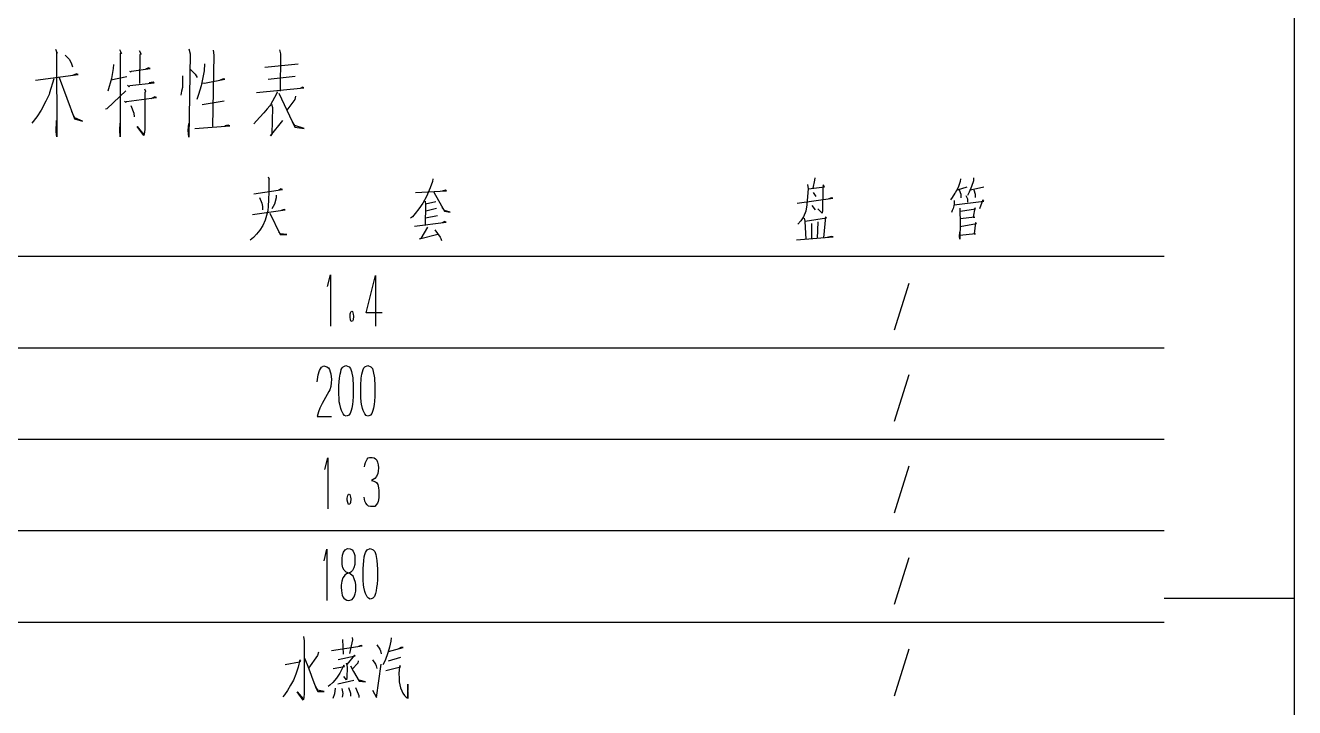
# Model space of a CAD drawing. Extents: x 0 to 8410, y 0 to 11890.
# Drawn here: x 7438 to 8410, y 8834 to 9356 of the extents above; entities that cross this region are included whole.
import ezdxf

# ---------------------------------------------------------------- set-up
doc = ezdxf.new("R2010")
doc.units = 0
doc.header["$MEASUREMENT"] = 0
doc.layers.add('6', color=7, linetype='Continuous')
doc.layers.add('8', color=7, linetype='Continuous')

# ---------------------------------------------------------------- blocks, each defined once
blk = doc.blocks.new('BLKENT714')
at = {"layer": '8', "color": 15, "linetype": 'Continuous'}
for p, q in [((8410, 0), (8410, 11890)), ((8310, 8917.5), (8410, 8917.5))]:
    blk.add_line(p, q, dxfattribs=at)
at = {"layer": '8', "color": 7, "linetype": 'Continuous', "const_width": 0.03}
blk.add_lwpolyline([(8310, 100), (8310, 11790)], dxfattribs=at)

msp = doc.modelspace()

# ---------------------------------------------------------------- linework, layer by layer
at = {"layer": '6'}
for p, q in [((7461.15, 9337.71), (7462.62, 9334.69)), ((7462.62, 9334.69), (7462.07, 9335.79)), ((7462.07, 9335.79), (7462.25, 9270.73)), ((7468.66, 9333.04), (7471.59, 9330.02)), ((7471.59, 9330.02), (7473.23, 9327.28)), ((7510.14, 9337.43), (7511.78, 9334.41)), ((7511.78, 9334.41), (7510.68, 9334.69)), ((7510.68, 9334.69), (7510.87, 9270.73)), ((7525.32, 9336.61), (7526.97, 9333.86)), ((7525.87, 9333.59), (7525.69, 9311.35)), ((7526.97, 9333.86), (7525.87, 9333.59)), ((7563.33, 9337.98), (7564.24, 9334.14)), ((7564.24, 9334.14), (7563.33, 9270.45)), ((7582.54, 9333.04), (7581.44, 9278.41)), ((7581.99, 9336.88), (7582.54, 9333.04)), ((7632.8, 9337.16), (7633.53, 9334.14)), ((7633.53, 9334.14), (7633.17, 9305.59)), ((7473.23, 9327.28), (7474.15, 9324.26)), ((7505.38, 9322.88), (7504.1, 9315.2)), ((7505.56, 9325.9), (7505.38, 9322.88)), ((7518, 9320.96), (7518.92, 9320.41)), ((7518.92, 9320.41), (7519.47, 9320.96)), ((7519.47, 9320.96), (7533.74, 9322.88)), ((7532.46, 9323.43), (7530.08, 9322.33)), ((7533.74, 9322.88), (7532.46, 9323.43)), ((7564.24, 9322.33), (7568.27, 9318.49)), ((7575.04, 9321.24), (7572.66, 9309.71)), ((7575.22, 9326.45), (7575.04, 9321.24)), ((7621.46, 9323.98), (7647.08, 9326.45)), ((7445.96, 9314.1), (7478.72, 9318.22)), ((7459.87, 9314.92), (7456.76, 9304.22)), ((7464.08, 9316.02), (7475.8, 9284.45)), ((7477.26, 9318.77), (7474.15, 9317.67)), ((7478.72, 9318.22), (7477.26, 9318.77)), ((7504.1, 9315.2), (7501.35, 9305.59)), ((7503.73, 9314.37), (7515.81, 9316.84)), ((7516.36, 9310.26), (7517.64, 9308.88)), ((7517.64, 9308.88), (7518.19, 9309.98)), ((7518.19, 9309.98), (7536.85, 9311.9)), ((7535.94, 9312.45), (7533.01, 9311.9)), ((7536.85, 9311.9), (7535.94, 9312.45)), ((7558.57, 9312.18), (7558.38, 9308.33)), ((7558.57, 9317.39), (7558.57, 9312.18)), ((7568.27, 9318.49), (7569.73, 9316.02)), ((7573.39, 9311.9), (7575.22, 9311.63)), ((7575.22, 9311.63), (7590.96, 9314.65)), ((7589.68, 9314.92), (7586.75, 9313.82)), ((7590.96, 9314.65), (7589.68, 9314.92)), ((7624.02, 9314.65), (7644.7, 9317.12)), ((7456.4, 9303.12), (7453.83, 9297.9)), ((7456.76, 9304.22), (7456.4, 9303.12)), ((7500.8, 9292.41), (7515.08, 9305.86)), ((7515.63, 9297.63), (7538.68, 9300.65)), ((7529.35, 9307.24), (7530.08, 9305.59)), ((7529.72, 9304.22), (7529.53, 9276.22)), ((7530.08, 9305.59), (7529.72, 9304.22)), ((7537.4, 9301.2), (7534.29, 9299.82)), ((7538.68, 9300.65), (7537.4, 9301.2)), ((7557.83, 9305.59), (7557.1, 9302.57)), ((7558.38, 9308.33), (7557.83, 9305.59)), ((7570.83, 9303.12), (7569.36, 9299.28)), ((7572.66, 9309.71), (7570.83, 9303.12)), ((7615.05, 9304.49), (7651.47, 9308.06)), ((7628.96, 9300.65), (7625.85, 9295.16)), ((7631.16, 9305.04), (7628.96, 9300.65)), ((7632.25, 9303.94), (7644.51, 9278.14)), ((7645.06, 9301.75), (7644.51, 9299.28)), ((7650.37, 9308.61), (7648.54, 9307.51)), ((7651.47, 9308.06), (7650.37, 9308.61)), ((7450.36, 9291.04), (7446.88, 9285.82)), ((7453.83, 9297.9), (7450.36, 9291.04)), ((7499.52, 9292.14), (7500.8, 9292.41)), ((7513.98, 9297.9), (7514.89, 9297.08)), ((7514.89, 9297.08), (7515.63, 9297.63)), ((7518.92, 9294.61), (7521.12, 9288.84)), ((7573.57, 9295.43), (7590.41, 9298.18)), ((7623.29, 9292.14), (7620.72, 9289.12)), ((7625.3, 9294.33), (7623.29, 9292.14)), ((7625.85, 9295.16), (7625.3, 9294.33)), ((7626.76, 9295.71), (7627.31, 9292.96)), ((7627.31, 9292.96), (7626.95, 9272.65)), ((7644.51, 9299.28), (7638.29, 9291.04)), ((7446.88, 9285.82), (7443.22, 9281.16)), ((7461.7, 9274.57), (7462.07, 9283.08)), ((7475.98, 9285.28), (7473.78, 9289.67)), ((7475.8, 9284.45), (7481.83, 9282.53)), ((7481.83, 9282.53), (7475.98, 9285.28)), ((7510.5, 9275.67), (7510.87, 9281.16)), ((7521.12, 9288.84), (7521.48, 9285.82)), ((7562.78, 9275.39), (7563.33, 9280.88)), ((7615.23, 9282.81), (7613.22, 9280.61)), ((7617.61, 9285.55), (7615.23, 9282.81)), ((7620.72, 9289.12), (7617.61, 9285.55)), ((7625.85, 9271.28), (7635.36, 9283.08)), ((7644.51, 9279.24), (7642.68, 9281.98)), ((7462.25, 9270.73), (7461.7, 9274.57)), ((7510.87, 9270.73), (7510.5, 9275.67)), ((7528.8, 9271.55), (7523.86, 9278.41)), ((7523.86, 9278.41), (7528.8, 9272.1)), ((7528.8, 9272.1), (7529.17, 9273.75)), ((7529.17, 9272.65), (7528.8, 9271.55)), ((7529.53, 9276.22), (7529.17, 9272.65)), ((7563.33, 9270.45), (7562.78, 9275.39)), ((7567.9, 9277.04), (7594.62, 9278.96)), ((7593.52, 9279.51), (7590.96, 9278.96)), ((7594.62, 9278.96), (7593.52, 9279.51)), ((7626.95, 9272.65), (7625.85, 9271.28)), ((7651.65, 9277.04), (7644.51, 9279.24)), ((7644.51, 9278.14), (7651.65, 9277.04)), ((7623.97, 9239.93), (7624.89, 9238.16)), ((7624.63, 9238.55), (7624.5, 9228.55)), ((7624.89, 9238.16), (7624.63, 9238.55)), ((7749.92, 9236.4), (7748.22, 9231.69)), ((7750.18, 9238.55), (7749.92, 9236.4)), ((8037.15, 9234.04), (8037.67, 9230.71)), ((8037.8, 9230.71), (8050.09, 9232.48)), ((8042.51, 9237.38), (8041.2, 9231.3)), ((8042.64, 9239.14), (8042.51, 9237.38)), ((8049.04, 9233.85), (8048.78, 9230.12)), ((8050.09, 9232.48), (8049.04, 9233.85)), ((8151.86, 9230.12), (8159.31, 9232.28)), ((8153.95, 9236.4), (8152.38, 9231.89)), ((8154.08, 9238.55), (8153.95, 9236.4)), ((8162.71, 9232.67), (8160.74, 9228.16)), ((8161.92, 9230.12), (8171.99, 9232.28)), ((8164.14, 9236.99), (8162.71, 9232.67)), ((8164.01, 9239.34), (8164.14, 9236.99)), ((7612.99, 9226.99), (7634.95, 9230.32)), ((7617.44, 9224.24), (7619.14, 9219.73)), ((7624.5, 9228.55), (7624.37, 9222.28)), ((7630.12, 9223.85), (7628.81, 9219.14)), ((7630.25, 9226.01), (7630.12, 9223.85)), ((7633.91, 9230.91), (7631.95, 9229.73)), ((7634.95, 9230.32), (7633.91, 9230.91)), ((7736.98, 9227.97), (7760.51, 9229.34)), ((7745.22, 9225.03), (7742.47, 9219.93)), ((7748.22, 9231.69), (7745.22, 9225.03)), ((7750.97, 9228.36), (7759.07, 9213.65)), ((7759.86, 9229.73), (7757.24, 9229.14)), ((7760.51, 9229.34), (7759.86, 9229.73)), ((8029.04, 9219.93), (8056.36, 9223.65)), ((8037.15, 9224.83), (8036.5, 9218.55)), ((8037.67, 9230.71), (8037.15, 9224.83)), ((8041.46, 9227.97), (8043.42, 9224.83)), ((8048.78, 9230.12), (8048.52, 9214.44)), ((8055.32, 9224.04), (8053.49, 9223.26)), ((8056.36, 9223.65), (8055.32, 9224.04)), ((8147.8, 9224.24), (8146.5, 9222.28)), ((8149.76, 9227.57), (8147.8, 9224.24)), ((8150.03, 9227.77), (8149.76, 9227.57)), ((8152.38, 9231.89), (8150.03, 9227.77)), ((8153.16, 9230.12), (8154.34, 9226.79)), ((8154.34, 9226.79), (8154.47, 9224.04)), ((8158.39, 9225.81), (8159.44, 9223.26)), ((8159.44, 9223.26), (8159.44, 9220.52)), ((8160.74, 9228.16), (8159.57, 9225.61)), ((8164.4, 9230.12), (8165.45, 9226.79)), ((8165.45, 9226.79), (8165.45, 9224.24)), ((7612.21, 9211.3), (7637.05, 9214.63)), ((7619.14, 9219.73), (7619.79, 9217.38)), ((7619.79, 9217.38), (7619.79, 9214.63)), ((7623.71, 9214.04), (7622.93, 9210.32)), ((7624.1, 9217.57), (7623.71, 9214.04)), ((7624.37, 9222.28), (7624.1, 9217.57)), ((7628.81, 9219.14), (7626.98, 9215.42)), ((7636.26, 9215.03), (7634.04, 9214.24)), ((7637.05, 9214.63), (7636.26, 9215.03)), ((7739.33, 9215.42), (7736.59, 9211.89)), ((7742.47, 9219.93), (7739.33, 9215.42)), ((7744.17, 9221.3), (7744.56, 9218.75)), ((7744.56, 9218.75), (7744.3, 9202.87)), ((7744.56, 9219.34), (7752.41, 9221.1)), ((7752.93, 9215.81), (7744.82, 9213.85)), ((7759.07, 9214.24), (7757.24, 9216.79)), ((7763.39, 9213.06), (7759.07, 9214.24)), ((7759.07, 9213.65), (7763.39, 9213.06)), ((8035.71, 9213.65), (8034.01, 9209.34)), ((8036.5, 9218.55), (8035.71, 9213.65)), ((8040.29, 9217.97), (8042.9, 9214.63)), ((8048.26, 9212.28), (8044.99, 9215.42)), ((8048.52, 9214.44), (8048.26, 9212.28)), ((8147.8, 9214.24), (8147.41, 9212.67)), ((8148.46, 9215.81), (8147.8, 9214.24)), ((8148.98, 9217.77), (8148.46, 9215.81)), ((8149.24, 9219.34), (8148.98, 9217.77)), ((8149.37, 9221.89), (8149.24, 9219.34)), ((8149.37, 9218.55), (8172.12, 9221.3)), ((8153.56, 9216.01), (8153.69, 9214.24)), ((8153.69, 9214.24), (8153.82, 9205.22)), ((8154.08, 9213.65), (8165.71, 9215.42)), ((8165.19, 9216.4), (8163.88, 9209.14)), ((8165.71, 9215.42), (8165.19, 9216.4)), ((8171.33, 9222.28), (8168.72, 9215.61)), ((8172.12, 9221.3), (8171.33, 9222.28)), ((7621.88, 9206.79), (7620.05, 9202.67)), ((7622.93, 9210.32), (7621.88, 9206.79)), ((7625.41, 9212.08), (7633.26, 9195.81)), ((7734.63, 9209.34), (7733.19, 9208.36)), ((7736.59, 9211.89), (7734.63, 9209.34)), ((7736.07, 9202.28), (7760.25, 9205.42)), ((7744.56, 9208.55), (7753.71, 9210.52)), ((7759.2, 9205.81), (7757.24, 9204.83)), ((7760.25, 9205.42), (7759.2, 9205.81)), ((8032.05, 9206.4), (8029.7, 9203.85)), ((8034.01, 9209.34), (8032.05, 9206.4)), ((8034.53, 9208.36), (8034.93, 9206.2)), ((8034.93, 9206.2), (8035.71, 9192.08)), ((8035.19, 9206.2), (8051.53, 9208.75)), ((8040.03, 9204.24), (8040.16, 9192.48)), ((8044.86, 9205.61), (8044.34, 9192.87)), ((8050.87, 9209.34), (8049.31, 9193.26)), ((8051.53, 9208.75), (8050.87, 9209.34)), ((8153.82, 9205.22), (8153.69, 9192.28)), ((8153.82, 9201.89), (8166.5, 9204.24)), ((8165.06, 9209.14), (8153.95, 9207.77)), ((8163.88, 9209.14), (8165.06, 9209.14)), ((8165.71, 9205.03), (8164.54, 9196.4)), ((8166.5, 9204.24), (8165.71, 9205.03)), ((7612.73, 9193.65), (7610.38, 9191.5)), ((7615.08, 9196.01), (7612.73, 9193.65)), ((7617.83, 9199.14), (7615.08, 9196.01)), ((7620.05, 9202.67), (7617.83, 9199.14)), ((7633.65, 9196.4), (7632.21, 9197.97)), ((7633.26, 9195.81), (7638.48, 9195.81)), ((7638.48, 9195.81), (7633.65, 9196.4)), ((7739.99, 9192.48), (7754.1, 9196.01)), ((7746.13, 9201.5), (7740.9, 9192.87)), ((7751.62, 9199.53), (7755.67, 9193.85)), ((7755.67, 9193.85), (7756.33, 9192.87)), ((8028.52, 9191.89), (8056.63, 9194.04)), ((8055.06, 9194.44), (8052.18, 9193.46)), ((8056.63, 9194.04), (8055.06, 9194.44)), ((8153.42, 9194.63), (8153.56, 9197.77)), ((8153.69, 9192.28), (8153.42, 9194.63)), ((8165.71, 9196.4), (8153.56, 9195.03)), ((8164.54, 9196.4), (8165.71, 9196.4)), ((7740.9, 9192.87), (7739.99, 9192.48)), ((7756.33, 9192.87), (7756.72, 9191.3)), ((6510, 9179.25), (8310, 9179.25)), ((7669.63, 9156.03), (7671.85, 9165.03)), ((7671.85, 9165.03), (7671.85, 9125.83)), ((7699.04, 9136.03), (7706.36, 9164.43)), ((7706.36, 9164.43), (7706.36, 9125.63)), ((8114.59, 9158.43), (8103.41, 9122.63)), ((7686.75, 9134.03), (7686.88, 9135.03)), ((7686.88, 9135.03), (7687.08, 9136.03)), ((7687.08, 9136.03), (7687.6, 9137.03)), ((7687.6, 9137.03), (7687.93, 9137.23)), ((7688.06, 9137.23), (7688.78, 9136.83)), ((7688.78, 9136.83), (7689.23, 9134.83)), ((7711.39, 9136.03), (7699.04, 9136.03)), ((7686.75, 9132.63), (7686.75, 9134.03)), ((7687.08, 9130.63), (7686.75, 9132.63)), ((7687.67, 9129.23), (7687.08, 9130.63)), ((7688.58, 9129.43), (7687.67, 9129.23)), ((7689.17, 9130.63), (7688.58, 9129.43)), ((7689.36, 9133.43), (7689.17, 9130.63)), ((7689.23, 9134.83), (7689.36, 9133.43)), ((6510, 9109.25), (8310, 9109.25)), ((7661.7, 9083.03), (7662.35, 9088.43)), ((7662.35, 9088.43), (7663.4, 9091.83)), ((7663.4, 9091.83), (7664.9, 9094.43)), ((7664.9, 9094.43), (7666.8, 9095.23)), ((7666.8, 9095.23), (7669.02, 9094.63)), ((7669.02, 9094.63), (7670.2, 9093.83)), ((7670.2, 9093.83), (7671.05, 9092.43)), ((7671.05, 9092.43), (7671.64, 9090.83)), ((7671.64, 9090.83), (7672.03, 9089.23)), ((7672.03, 9089.23), (7672.49, 9084.83)), ((7678.69, 9086.03), (7679.15, 9089.03)), ((7679.15, 9089.03), (7679.61, 9090.83)), ((7679.61, 9090.83), (7680.07, 9092.43)), ((7680.07, 9092.43), (7680.79, 9093.83)), ((7680.79, 9093.83), (7681.44, 9094.63)), ((7681.44, 9094.63), (7683.66, 9095.63)), ((7683.66, 9095.63), (7686.02, 9094.63)), ((7686.02, 9094.63), (7687.19, 9093.23)), ((7687.19, 9093.23), (7687.91, 9091.03)), ((7687.91, 9091.03), (7688.83, 9086.23)), ((7695.36, 9086.03), (7695.82, 9089.03)), ((7695.82, 9089.03), (7696.28, 9090.83)), ((7696.28, 9090.83), (7696.73, 9092.43)), ((7696.73, 9092.43), (7697.45, 9093.83)), ((7697.45, 9093.83), (7698.11, 9094.63)), ((7698.11, 9094.63), (7700.33, 9095.63)), ((7700.33, 9095.63), (7702.68, 9094.63)), ((7702.68, 9094.63), (7703.86, 9093.23)), ((7703.86, 9093.23), (7704.58, 9091.03)), ((7704.58, 9091.03), (7705.49, 9086.23)), ((8114.59, 9088.43), (8103.41, 9052.63)), ((7671.31, 9077.03), (7670.59, 9075.63)), ((7672.09, 9079.63), (7671.31, 9077.03)), ((7672.35, 9082.43), (7672.09, 9079.63)), ((7672.49, 9084.83), (7672.35, 9082.43)), ((7678.3, 9080.23), (7678.69, 9086.03)), ((7678.3, 9073.23), (7678.3, 9080.23)), ((7688.83, 9086.23), (7689.22, 9079.83)), ((7689.22, 9079.83), (7689.22, 9074.63)), ((7694.97, 9080.23), (7695.36, 9086.03)), ((7694.97, 9073.23), (7694.97, 9080.23)), ((7705.49, 9086.23), (7705.88, 9079.83)), ((7705.88, 9079.83), (7705.88, 9074.63)), ((7668.11, 9071.23), (7665.49, 9066.43)), ((7670.59, 9075.63), (7668.11, 9071.23)), ((7678.37, 9071.23), (7678.3, 9073.23)), ((7678.5, 9067.83), (7678.37, 9071.23)), ((7678.83, 9066.03), (7678.5, 9067.83)), ((7688.89, 9068.23), (7688.56, 9065.63)), ((7689.15, 9071.83), (7688.89, 9068.23)), ((7689.22, 9074.63), (7689.15, 9071.83)), ((7695.03, 9071.23), (7694.97, 9073.23)), ((7695.17, 9067.83), (7695.03, 9071.23)), ((7695.49, 9066.03), (7695.17, 9067.83)), ((7705.56, 9068.23), (7705.23, 9065.63)), ((7705.82, 9071.83), (7705.56, 9068.23)), ((7705.88, 9074.63), (7705.82, 9071.83)), ((7662.75, 9060.23), (7661.7, 9056.63)), ((7663.73, 9062.83), (7662.75, 9060.23)), ((7665.49, 9066.43), (7663.73, 9062.83)), ((7679.61, 9062.63), (7678.83, 9066.03)), ((7680.13, 9061.03), (7679.61, 9062.63)), ((7681.44, 9058.63), (7680.13, 9061.03)), ((7682.42, 9057.43), (7681.44, 9058.63)), ((7683.73, 9056.83), (7682.42, 9057.43)), ((7685.75, 9057.63), (7683.99, 9056.83)), ((7686.86, 9058.83), (7685.75, 9057.63)), ((7687.65, 9061.03), (7686.86, 9058.83)), ((7688.17, 9063.03), (7687.65, 9061.03)), ((7688.56, 9065.63), (7688.17, 9063.03)), ((7696.28, 9062.63), (7695.49, 9066.03)), ((7696.8, 9061.03), (7696.28, 9062.63)), ((7698.11, 9058.63), (7696.8, 9061.03)), ((7699.09, 9057.43), (7698.11, 9058.63)), ((7700.39, 9056.83), (7699.09, 9057.43)), ((7702.42, 9057.63), (7700.66, 9056.83)), ((7703.53, 9058.83), (7702.42, 9057.63)), ((7704.32, 9061.03), (7703.53, 9058.83)), ((7704.84, 9063.03), (7704.32, 9061.03)), ((7705.23, 9065.63), (7704.84, 9063.03)), ((7661.7, 9056.63), (7672.49, 9056.63)), ((6510, 9039.25), (8310, 9039.25)), ((7667.57, 9016.03), (7669.79, 9025.03)), ((7669.79, 9025.03), (7669.79, 8985.83)), ((7697.83, 9018.03), (7698.22, 9019.63)), ((7698.22, 9019.63), (7698.61, 9021.23)), ((7698.61, 9021.23), (7699.27, 9022.83)), ((7699.27, 9022.83), (7699.85, 9024.03)), ((7699.85, 9024.03), (7700.64, 9024.83)), ((7700.64, 9024.83), (7701.55, 9025.23)), ((7701.55, 9025.23), (7703.78, 9025.23)), ((7703.78, 9025.23), (7705.15, 9025.03)), ((7705.15, 9025.03), (7706.33, 9024.23)), ((7706.33, 9024.23), (7707.24, 9023.03)), ((7707.24, 9023.03), (7707.89, 9021.63)), ((7707.89, 9021.63), (7708.35, 9019.63)), ((7708.35, 9019.63), (7708.55, 9017.23)), ((8114.59, 9018.43), (8103.41, 8982.63)), ((7705.74, 9009.03), (7704.56, 9008.23)), ((7707.04, 9010.63), (7705.74, 9009.03)), ((7708.09, 9012.83), (7707.04, 9010.63)), ((7708.35, 9014.63), (7708.09, 9012.83)), ((7708.55, 9017.23), (7708.35, 9014.63)), ((7704.56, 9008.23), (7703.12, 9007.63)), ((7703.12, 9007.63), (7704.3, 9007.43)), ((7704.3, 9007.43), (7706.19, 9006.63)), ((7706.19, 9006.63), (7707.11, 9006.03)), ((7707.11, 9006.03), (7707.96, 9004.43)), ((7707.96, 9004.43), (7708.68, 9002.03)), ((7708.68, 9002.03), (7708.87, 8999.83)), ((7708.87, 8999.83), (7708.87, 8996.03)), ((7684.69, 8994.03), (7684.82, 8995.03)), ((7684.69, 8992.63), (7684.69, 8994.03)), ((7685.02, 8990.63), (7684.69, 8992.63)), ((7684.82, 8995.03), (7685.02, 8996.03)), ((7685.02, 8996.03), (7685.54, 8997.03)), ((7685.61, 8989.23), (7685.02, 8990.63)), ((7685.54, 8997.03), (7685.87, 8997.23)), ((7686.52, 8989.43), (7685.61, 8989.23)), ((7686, 8997.23), (7686.72, 8996.83)), ((7687.11, 8990.63), (7686.52, 8989.43)), ((7686.72, 8996.83), (7687.17, 8994.83)), ((7687.31, 8993.43), (7687.11, 8990.63)), ((7687.17, 8994.83), (7687.31, 8993.43)), ((7698.22, 8991.83), (7697.57, 8994.83)), ((7698.87, 8990.23), (7698.22, 8991.83)), ((7699.85, 8988.83), (7698.87, 8990.23)), ((7707.76, 8990.23), (7706.85, 8988.83)), ((7708.35, 8991.63), (7707.76, 8990.23)), ((7708.81, 8994.23), (7708.35, 8991.63)), ((7708.87, 8996.03), (7708.81, 8994.23)), ((7700.83, 8987.83), (7699.85, 8988.83)), ((7702.34, 8987.63), (7700.83, 8987.83)), ((7705.74, 8987.63), (7702.34, 8987.63)), ((7706.85, 8988.83), (7705.74, 8987.63)), ((6510, 8969.25), (8310, 8969.25)), ((7666.85, 8946.03), (7669.07, 8955.03)), ((7669.07, 8955.03), (7669.07, 8915.83)), ((7680.64, 8947.83), (7680.97, 8950.43)), ((7680.97, 8950.43), (7681.88, 8952.83)), ((7681.88, 8952.83), (7683.06, 8954.43)), ((7683.06, 8954.43), (7684.89, 8955.43)), ((7684.89, 8955.43), (7686.85, 8955.23)), ((7686.85, 8955.23), (7688.49, 8954.43)), ((7688.49, 8954.43), (7689.27, 8953.43)), ((7689.27, 8953.43), (7689.99, 8951.63)), ((7689.99, 8951.63), (7690.32, 8950.23)), ((7697.7, 8949.03), (7698.16, 8950.83)), ((7698.16, 8950.83), (7698.62, 8952.43)), ((7698.62, 8952.43), (7699.34, 8953.83)), ((7699.34, 8953.83), (7699.99, 8954.63)), ((7699.99, 8954.63), (7702.21, 8955.63)), ((7702.21, 8955.63), (7704.56, 8954.63)), ((7704.56, 8954.63), (7705.74, 8953.23)), ((7705.74, 8953.23), (7706.46, 8951.03)), ((7706.46, 8951.03), (7707.37, 8946.23)), ((7680.64, 8946.43), (7680.64, 8947.83)), ((7680.77, 8943.23), (7680.64, 8946.43)), ((7681.3, 8940.63), (7680.77, 8943.23)), ((7682.21, 8938.83), (7681.3, 8940.63)), ((7689.73, 8940.63), (7688.68, 8938.63)), ((7690.32, 8943.23), (7689.73, 8940.63)), ((7690.32, 8950.23), (7690.51, 8946.03)), ((7690.51, 8946.03), (7690.32, 8943.23)), ((7696.85, 8940.23), (7697.24, 8946.03)), ((7697.24, 8946.03), (7697.7, 8949.03)), ((7707.37, 8946.23), (7707.77, 8939.83)), ((8114.59, 8948.43), (8103.41, 8912.63)), ((7681.3, 8933.03), (7680.58, 8930.43)), ((7682.21, 8934.23), (7681.3, 8933.03)), ((7683.71, 8937.43), (7682.21, 8938.83)), ((7682.86, 8935.03), (7682.21, 8934.23)), ((7684.11, 8936.03), (7682.86, 8935.03)), ((7685.41, 8936.83), (7683.71, 8937.43)), ((7686.52, 8937.03), (7684.11, 8936.03)), ((7688.09, 8935.23), (7685.87, 8936.83)), ((7687.44, 8937.43), (7686.52, 8937.03)), ((7688.68, 8938.63), (7687.44, 8937.43)), ((7689.27, 8934.23), (7688.09, 8935.23)), ((7690.05, 8932.43), (7689.27, 8934.23)), ((7690.97, 8929.63), (7690.05, 8932.43)), ((7696.85, 8933.23), (7696.85, 8940.23)), ((7696.92, 8931.23), (7696.85, 8933.23)), ((7697.05, 8927.83), (7696.92, 8931.23)), ((7707.7, 8931.83), (7707.44, 8928.23)), ((7707.77, 8934.63), (7707.7, 8931.83)), ((7707.77, 8939.83), (7707.77, 8934.63)), ((7680.25, 8929.03), (7680.05, 8927.43)), ((7680.05, 8927.43), (7680.05, 8925.63)), ((7680.05, 8925.63), (7680.12, 8923.43)), ((7680.12, 8923.43), (7680.38, 8921.23)), ((7680.58, 8930.43), (7680.25, 8929.03)), ((7680.38, 8921.23), (7680.77, 8919.83)), ((7690.71, 8920.83), (7691.1, 8922.83)), ((7691.1, 8927.83), (7690.97, 8929.63)), ((7691.1, 8925.23), (7691.1, 8927.83)), ((7691.1, 8922.83), (7691.1, 8925.23)), ((7697.37, 8926.03), (7697.05, 8927.83)), ((7698.16, 8922.63), (7697.37, 8926.03)), ((7698.68, 8921.03), (7698.16, 8922.63)), ((7706.72, 8923.03), (7706.2, 8921.03)), ((7707.11, 8925.63), (7706.72, 8923.03)), ((7707.44, 8928.23), (7707.11, 8925.63)), ((7680.77, 8919.83), (7681.23, 8918.63)), ((7681.23, 8918.63), (7682.01, 8917.63)), ((7682.01, 8917.63), (7683.13, 8916.63)), ((7683.13, 8916.63), (7684.24, 8916.03)), ((7684.24, 8916.03), (7685.74, 8915.63)), ((7685.74, 8915.63), (7687.57, 8916.23)), ((7687.57, 8916.23), (7688.29, 8916.43)), ((7688.29, 8916.43), (7689.27, 8917.63)), ((7689.27, 8917.63), (7689.92, 8918.43)), ((7689.92, 8918.43), (7690.25, 8919.23)), ((7690.25, 8919.23), (7690.71, 8920.83)), ((7699.99, 8918.63), (7698.68, 8921.03)), ((7700.97, 8917.43), (7699.99, 8918.63)), ((7702.28, 8916.83), (7700.97, 8917.43)), ((7704.3, 8917.63), (7702.54, 8916.83)), ((7705.41, 8918.83), (7704.3, 8917.63)), ((7706.2, 8921.03), (7705.41, 8918.83)), ((6510, 8899.25), (8310, 8899.25)), ((7651.2, 8888.26), (7651.72, 8884.93)), ((7651.72, 8884.93), (7651.59, 8844.73)), ((7681, 8885.91), (7681.52, 8874.73)), ((7688.58, 8885.52), (7686.36, 8875.13)), ((7688.45, 8887.48), (7688.58, 8885.52)), ((7718.12, 8884.54), (7716.95, 8880.03)), ((7718.25, 8887.09), (7718.12, 8884.54)), ((7661.91, 8873.56), (7654.99, 8863.95)), ((7662.7, 8876.3), (7661.91, 8873.56)), ((7672.63, 8877.48), (7696.03, 8881.01)), ((7677.73, 8870.62), (7690.67, 8873.36)), ((7690.15, 8873.95), (7684.4, 8866.69)), ((7690.67, 8873.36), (7690.15, 8873.95)), ((7695.38, 8881.2), (7693.55, 8880.81)), ((7696.03, 8881.01), (7695.38, 8881.2)), ((7707.27, 8881.79), (7709.63, 8878.46)), ((7709.63, 8878.46), (7710.02, 8877.09)), ((7710.02, 8877.09), (7710.54, 8874.93)), ((7715.64, 8875.71), (7713.68, 8869.83)), ((7716.95, 8880.03), (7715.64, 8875.71)), ((7716.29, 8876.69), (7727.53, 8879.64)), ((7725.7, 8879.64), (7723.87, 8878.66)), ((7727.53, 8879.64), (7725.7, 8879.64)), ((8114.59, 8878.43), (8103.41, 8842.63)), ((7637.21, 8866.69), (7648.06, 8868.85)), ((7647.01, 8864.73), (7645.31, 8859.44)), ((7648.32, 8870.22), (7647.01, 8864.73)), ((7648.06, 8868.85), (7648.97, 8869.24)), ((7648.97, 8869.24), (7648.32, 8870.22)), ((7651.85, 8871.6), (7653.94, 8866.69)), ((7653.94, 8866.69), (7655.9, 8861.4)), ((7673.81, 8863.75), (7682.44, 8865.32)), ((7682.04, 8866.11), (7679.04, 8860.22)), ((7682.44, 8865.32), (7682.04, 8866.11)), ((7684.4, 8866.69), (7684.14, 8867.87)), ((7684.14, 8867.87), (7684.53, 8864.34)), ((7684.53, 8864.34), (7684.4, 8856.69)), ((7687.01, 8865.71), (7689.36, 8861.4)), ((7692.63, 8867.87), (7688.45, 8863.17)), ((7693.02, 8869.64), (7692.63, 8867.87)), ((7704.01, 8870.22), (7706.36, 8866.89)), ((7706.36, 8866.89), (7706.88, 8865.71)), ((7706.88, 8865.71), (7707.4, 8863.75)), ((7707.01, 8841.4), (7710.54, 8867.09)), ((7713.68, 8869.83), (7711.98, 8866.5)), ((7714.07, 8862.18), (7725.31, 8864.93)), ((7716.16, 8869.44), (7725.7, 8872.38)), ((7724.4, 8863.17), (7724.14, 8859.24)), ((7724.79, 8865.91), (7724.4, 8863.17)), ((7725.31, 8864.93), (7724.79, 8865.91)), ((7643.48, 8854.73), (7641.26, 8850.81)), ((7645.31, 8859.44), (7643.48, 8854.73)), ((7655.9, 8861.4), (7658.38, 8855.13)), ((7658.38, 8855.13), (7660.87, 8848.26)), ((7676.29, 8856.3), (7673.55, 8852.97)), ((7679.04, 8860.22), (7676.29, 8856.3)), ((7677.47, 8851.99), (7689.76, 8854.73)), ((7684.01, 8855.13), (7681.91, 8857.48)), ((7684.4, 8856.69), (7684.01, 8855.13)), ((7689.36, 8861.4), (7693.68, 8853.95)), ((7693.68, 8854.73), (7692.37, 8856.11)), ((7698.65, 8853.56), (7693.68, 8854.73)), ((7693.68, 8853.95), (7698.65, 8853.56)), ((7724.14, 8859.24), (7724.27, 8856.69)), ((7724.27, 8856.69), (7724.4, 8853.56)), ((7724.4, 8853.56), (7724.92, 8851.2)), ((7636.69, 8843.56), (7635.38, 8841.99)), ((7638.91, 8846.89), (7636.69, 8843.56)), ((7641.26, 8850.81), (7638.91, 8846.89)), ((7650.93, 8839.44), (7646.36, 8845.71)), ((7646.36, 8845.71), (7650.93, 8840.42)), ((7651.59, 8844.73), (7651.33, 8841.2)), ((7659.82, 8850.81), (7662.18, 8846.89)), ((7660.87, 8848.26), (7662.04, 8846.11)), ((7666.88, 8846.11), (7661.91, 8847.09)), ((7662.04, 8846.11), (7666.88, 8846.11)), ((7671.33, 8850.81), (7670.02, 8849.83)), ((7673.55, 8852.97), (7671.33, 8850.81)), ((7674.85, 8844.34), (7673.55, 8840.62)), ((7675.51, 8848.66), (7674.85, 8844.34)), ((7680.61, 8848.46), (7681.13, 8844.54)), ((7681.13, 8844.54), (7680.87, 8841.79)), ((7685.7, 8849.05), (7687.01, 8844.93)), ((7687.01, 8844.93), (7687.01, 8842.58)), ((7690.93, 8849.24), (7693.02, 8844.34)), ((7693.02, 8844.34), (7693.42, 8842.97)), ((7704.01, 8847.09), (7707.01, 8841.4)), ((7724.92, 8851.2), (7725.44, 8848.85)), ((7725.44, 8848.85), (7726.36, 8846.5)), ((7726.36, 8846.5), (7727.27, 8844.73)), ((7727.27, 8844.73), (7728.45, 8842.97)), ((7730.93, 8851.6), (7730.67, 8841.6)), ((7731.19, 8841.01), (7730.93, 8851.6)), ((7651.33, 8841.2), (7650.93, 8839.44)), ((7693.42, 8842.97), (7693.42, 8841.4)), ((7728.45, 8842.97), (7729.76, 8841.79)), ((7729.76, 8841.79), (7730.54, 8841.2)), ((7730.54, 8841.2), (7731.19, 8841.01))]:
    msp.add_line(p, q, dxfattribs=at)
at = {"layer": '6', "const_width": 0.03}
for points in [[(6510, 9249.25), (8310, 9249.25)], [(7460, 9249.25), (7460, 8479.25)], [(7910, 9249.25), (7910, 8549.25)]]:
    msp.add_lwpolyline(points, dxfattribs=at)

# ---------------------------------------------------------------- block references
at = {"layer": '6'}
msp.add_blockref('BLKENT714', (0, 0), dxfattribs=at)

doc.saveas('drawing.dxf')
